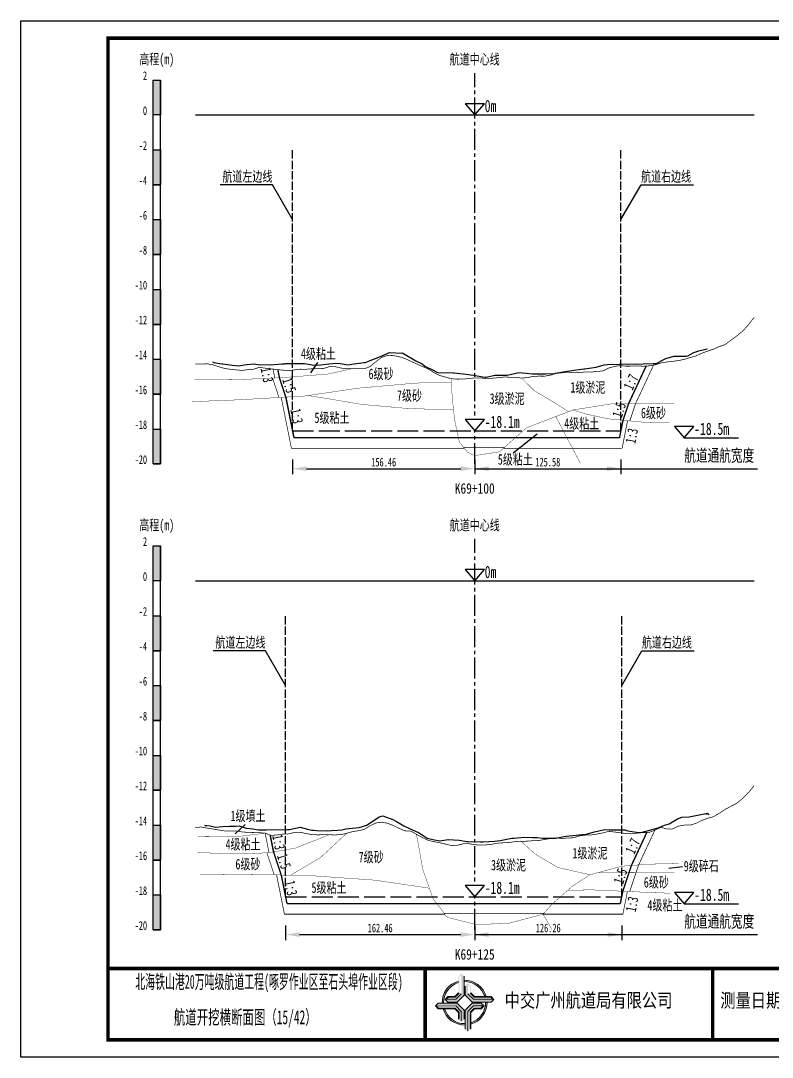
# Model space of a CAD drawing. Header units: millimetres. Extents: x 0 to 1680, y -8762 to 0.
# Drawn here: x 0 to 215.2, y -7870.5 to -7573.5 of the extents above; entities that cross this region are included whole.
import ezdxf
from ezdxf.enums import TextEntityAlignment as Align

# ---------------------------------------------------------------- set-up
doc = ezdxf.new("R2010")
doc.units = ezdxf.units.MM
for name, pattern in [('ACAD_ISO02W100', [15, 12, -3]), ('ACAD_ISO05W100', [33, 24, -3, 0, -3, 0, -3]), ('CENTER2', [1.125, 0.75, -0.125, 0.125, -0.125])]:
    doc.linetypes.add(name, pattern=pattern)
for name, color, linetype in [('0-桩号', 1, 'Continuous'), ('0-航道左右边线标注', 8, 'Continuous'), ('1-疏浚底高', 7, 'Continuous'), ('1-通航宽度', 7, 'Continuous'), ('1-通航底高', 7, 'Continuous'), ('202601', 5, 'Continuous'), ('DMX', 20, 'Continuous'), ('L1', 7, 'Continuous'), ('图幅外框线', 145, 'Continuous'), ('地质分层', 6, 'Continuous'), ('坡比', 1, 'Continuous'), ('尺寸标注', 1, 'Continuous'), ('开挖线', 4, 'Continuous'), ('标尺', 7, 'Continuous'), ('超挖线', 3, 'Continuous'), ('辅助框', 7, 'Continuous'), ('通航底面线', 7, 'ACAD_ISO02W100')]:
    doc.layers.add(name, color=color, linetype=linetype)
doc.styles.get("Standard").update_dxf_attribs({"font": 'arial.ttf'})
doc.styles.add('仿宋', font='仿宋_GB2312.ttf', dxfattribs={"width": 0.8})
doc.styles.add('仿宋GB2312', font='仿宋_GB2312.ttf', dxfattribs={"width": 0.7, "height": 2.5})
doc.styles.add('仿宋体', font='仿宋_GB2312.ttf', dxfattribs={"width": 0.8})
doc.dimstyles.new('2000', dxfattribs={"dimtxt": 3, "dimasz": 2.5, "dimexe": 1.25, "dimexo": 0.625, "dimtad": 1, "dimlfac": 2, "dimdsep": 46, "dimtxsty": 'Standard', "dimcen": 2.5, "dimadec": 0, "dimazin": 0, "dimtfac": 1, "dimtmove": 0, "dimatfit": 3, "dimfxl": 0, "dimarcsym": 0})

# ---------------------------------------------------------------- blocks, each defined once
blk = doc.blocks.new('标尺')
at = {"layer": '标尺', "linetype": 'Continuous'}
for points in [[(-2.116669999959413, 100), (0, 100), (0, 90), (-2.116669999959413, 90)], [(-2.116669999959413, 80), (0, 80), (0, 70), (-2.116669999959413, 70)], [(-2.116669999959413, 60), (0, 60), (0, 50), (-2.116669999959413, 50)], [(-2.116669999959413, 40), (0, 40), (0, 30), (-2.116669999959413, 30)], [(-2.116669999959413, 20), (0, 20), (0, 10), (-2.116669999959413, 10)], [(-2.116669999959413, 0), (0, 0), (0, -10), (-2.116669999959413, -10)]]:
    blk.add_hatch(color=256, dxfattribs=at).paths.add_polyline_path(points)
for p, q in [((-2.116669999959413, -10), (-2.116669999959413, 100)), ((0, -10), (0, 100)), ((-2.116669999959413, 80), (0, 80)), ((-2.116669999959413, 70), (0, 70)), ((-2.116669999959413, 60), (0, 60)), ((-2.116669999959413, 50), (0, 50)), ((-2.116669999959413, 40), (0, 40)), ((-2.116669999959413, 30), (0, 30)), ((-2.116669999959413, 20), (0, 20)), ((-2.116669999959413, 10), (0, 10)), ((-2.116669999959413, 0), (0, 0)), ((-2.116669999959413, -10), (0, -10))]:
    blk.add_line(p, q, dxfattribs=at)
at = {"layer": '标尺'}
for points in [[(-2.116669999959413, 100), (0, 100), (0, 90), (-2.116669999959413, 90)], [(-2.116669999959413, 100), (0, 100), (0, 90), (-2.116669999959413, 90)], [(-2.116669999959413, 80), (0, 80), (0, 70), (-2.116669999959413, 70)], [(-2.116669999959413, 80), (0, 80), (0, 70), (-2.116669999959413, 70)], [(-2.116669999959413, 60), (0, 60), (0, 50), (-2.116669999959413, 50)], [(-2.116669999959413, 60), (0, 60), (0, 50), (-2.116669999959413, 50)], [(-2.116669999959413, 40), (0, 40), (0, 30), (-2.116669999959413, 30)], [(-2.116669999959413, 40), (0, 40), (0, 30), (-2.116669999959413, 30)], [(-2.116669999959413, 20), (0, 20), (0, 10), (-2.116669999959413, 10)], [(-2.116669999959413, 20), (0, 20), (0, 10), (-2.116669999959413, 10)], [(-2.116669999959413, 0), (0, 0), (0, -10), (-2.116669999959413, -10)], [(-2.116669999959413, 0), (0, 0), (0, -10), (-2.116669999959413, -10)]]:
    blk.add_lwpolyline(points, close=True, dxfattribs=at)
at = {"layer": '标尺', "style": '仿宋GB2312', "width": 0.7}
blk.add_text('高程(m)', height=3, dxfattribs=at).set_placement((-1.058334999950603, 106.0000000009313), align=Align.MIDDLE_CENTER)
for s, p in [('2', (-3.816669999971054, 100)), ('0', (-3.816669999971054, 90)), ('-2', (-3.816669999971054, 80)), ('-4', (-3.816669999971054, 70)), ('-6', (-3.816669999971054, 60)), ('-8', (-3.816669999971054, 50)), ('-10', (-3.816669999971054, 40)), ('-12', (-3.816669999971054, 30)), ('-14', (-3.816669999971054, 20)), ('-16', (-3.816669999971054, 10)), ('-18', (-3.816669999971054, 0)), ('-20', (-3.816669999971054, -10))]:
    blk.add_text(s, height=2.5, dxfattribs=at).set_placement(p, align=Align.RIGHT)
blk = doc.blocks.new('*D229')
at = {"layer": 'Defpoints', "color": 0, "ltscale": 0.5}
for p in [(77.8469672641357, -7691), (130, -7691), (130, -7701.853100862785)]:
    blk.add_point(p, dxfattribs=at)
at = {"layer": '尺寸标注', "color": 0, "lineweight": -2, "ltscale": 0.5}
for p, q in [((77.8469672641357, -7699.25), (77.8469672641357, -7703.453100862786)), ((130, -7699.25), (130, -7703.453100862786)), ((81.8469672641357, -7701.853100862785), (126, -7701.853100862785))]:
    blk.add_line(p, q, dxfattribs=at)
at = {"layer": '尺寸标注', "color": 0, "ltscale": 0.5}
for points in [[(81.8469672641357, -7701.186434196118), (81.8469672641357, -7702.519767529452), (77.8469672641357, -7701.853100862785)], [(126, -7701.186434196118), (126, -7702.519767529452), (130, -7701.853100862785)]]:
    blk.add_solid(points, dxfattribs=at)
at = {"layer": '尺寸标注', "color": 0, "ltscale": 0.5, "insert": (103.9234836320678, -7699.978100862785), "char_height": 2.5, "attachment_point": 5, "style": '仿宋GB2312'}
blk.add_mtext('156.46', dxfattribs=at)
blk = doc.blocks.new('*D230')
at = {"layer": 'Defpoints', "color": 0, "ltscale": 0.5}
for p in [(75.8451745203759, -7824.5), (130, -7824.5), (130, -7835.353070509169)]:
    blk.add_point(p, dxfattribs=at)
at = {"layer": '尺寸标注', "color": 0, "lineweight": -2, "ltscale": 0.5}
for p, q in [((75.8451745203759, -7832.75), (75.8451745203759, -7836.953070509169)), ((130, -7832.75), (130, -7836.953070509169)), ((79.8451745203759, -7835.353070509169), (126, -7835.353070509169))]:
    blk.add_line(p, q, dxfattribs=at)
at = {"layer": '尺寸标注', "color": 0, "ltscale": 0.5}
for points in [[(79.8451745203759, -7834.686403842502), (79.8451745203759, -7836.019737175836), (75.8451745203759, -7835.353070509169)], [(126, -7834.686403842502), (126, -7836.019737175836), (130, -7835.353070509169)]]:
    blk.add_solid(points, dxfattribs=at)
at = {"layer": '尺寸标注', "color": 0, "ltscale": 0.5, "insert": (102.922587260188, -7833.478070509169), "char_height": 2.5, "attachment_point": 5, "style": '仿宋GB2312'}
blk.add_mtext('162.46', dxfattribs=at)
blk = doc.blocks.new('*D170')
at = {"layer": 'Defpoints', "color": 0, "ltscale": 0.5}
for p in [(130, -7691), (171.858968408074, -7691), (171.858968408074, -7701.853043215543)]:
    blk.add_point(p, dxfattribs=at)
at = {"layer": '尺寸标注', "color": 0, "lineweight": -2, "ltscale": 0.5}
for p, q in [((130, -7699.25), (130, -7703.453043215543)), ((171.858968408074, -7699.25), (171.858968408074, -7703.453043215543)), ((134, -7701.853043215543), (167.858968408074, -7701.853043215543))]:
    blk.add_line(p, q, dxfattribs=at)
at = {"layer": '尺寸标注', "color": 0, "ltscale": 0.5}
for points in [[(134, -7701.186376548876), (134, -7702.51970988221), (130, -7701.853043215543)], [(167.858968408074, -7701.186376548876), (167.858968408074, -7702.51970988221), (171.858968408074, -7701.853043215543)]]:
    blk.add_solid(points, dxfattribs=at)
at = {"layer": '尺寸标注', "color": 0, "ltscale": 0.5, "insert": (150.929484204037, -7699.978043215543), "char_height": 2.5, "attachment_point": 5, "style": '仿宋GB2312'}
blk.add_mtext('125.58', dxfattribs=at)
blk = doc.blocks.new('*D171')
at = {"layer": 'Defpoints', "color": 0, "ltscale": 0.5}
for p in [(130, -7824.5), (172.085372823324, -7824.5), (172.085372823324, -7835.353012538367)]:
    blk.add_point(p, dxfattribs=at)
at = {"layer": '尺寸标注', "color": 0, "lineweight": -2, "ltscale": 0.5}
for p, q in [((130, -7832.75), (130, -7836.953012538367)), ((172.085372823324, -7832.75), (172.085372823324, -7836.953012538367)), ((134, -7835.353012538367), (168.085372823324, -7835.353012538367))]:
    blk.add_line(p, q, dxfattribs=at)
at = {"layer": '尺寸标注', "color": 0, "ltscale": 0.5}
for points in [[(134, -7834.6863458717), (134, -7836.019679205034), (130, -7835.353012538367)], [(168.085372823324, -7834.6863458717), (168.085372823324, -7836.019679205034), (172.085372823324, -7835.353012538367)]]:
    blk.add_solid(points, dxfattribs=at)
at = {"layer": '尺寸标注', "color": 0, "ltscale": 0.5, "insert": (151.042686411662, -7833.478012538367), "char_height": 2.5, "attachment_point": 5, "style": '仿宋GB2312'}
blk.add_mtext('126.26', dxfattribs=at)
blk = doc.blocks.new('通航底高')
at = {"layer": '1-通航底高'}
for p, q in [((-2.762494692986365, 3.232132659759372), (5.923793651163578e-06, 6.932765245437622e-06)), ((2.762506540631875, 3.232132659759372), (-2.762494692986365, 3.232132659759372)), ((5.923793651163578e-06, 6.932765245437622e-06), (2.762506540631875, 3.232132659759372))]:
    blk.add_line(p, q, dxfattribs=at)
at = {"layer": '1-通航底高', "style": '仿宋', "width": 0.7}
blk.add_attdef('通航底高', (2.856129719933961, 0.8203305718488991), '', height=3.5, dxfattribs=at)
blk = doc.blocks.new('疏浚底高')
at = {"layer": '1-疏浚底高'}
for p, q in [((-2.762500616780017, 3.232125726994127), (0, 0)), ((2.762500616838224, 3.232125726994127), (-2.762500616780017, 3.232125726994127)), ((0, 0), (2.762500616838224, 3.232125726994127)), ((-5.923793651163578e-06, -6.932765245437622e-06), (15.51466270413067, -6.932765245437622e-06))]:
    blk.add_line(p, q, dxfattribs=at)
at = {"layer": '1-疏浚底高', "style": '仿宋', "width": 0.7}
blk.add_attdef('疏浚底高', (2.856123796140309, 0.8203236390836537), '', height=3.5, dxfattribs=at)

msp = doc.modelspace()

# ---------------------------------------------------------------- hatches: boundary and pattern name
at = {"layer": '辅助框'}
h = msp.add_hatch(color=5, dxfattribs=at)
h.paths.add_polyline_path([(126.9546421006707, -7847.245531914723), (126.1757059281853, -7846.467633330833), (125.366951268175, -7847.276153838646), (125.366951268175, -7852.036597661984), (124.2904413530019, -7853.112023077023), (122.34380024887, -7853.112023077023), (121.5476570176867, -7853.907358599197), (122.3430715379504, -7854.699178399098), (124.9786409013358, -7854.699178399098), (126.9546421006707, -7852.723855132592)])
h.paths.add_polyline_path([(126.1454878373829, -7852.335033672583), (124.5901777513114, -7853.890380010616), (121.8645652055529, -7853.890380010616), (122.4652603746144, -7853.292388775122), (124.4098916063098, -7853.292388775122), (125.5465556779591, -7852.124466802608), (125.5465556779591, -7847.365021880639), (126.1454878373829, -7846.767331255448)], flags=16)
h = msp.add_hatch(color=5, dxfattribs=at)
edge = h.paths.add_edge_path()
edge.add_ellipse((127.1048981645194, -7854.849361724388), major_axis=(-6.017077195920141, 1.733884546287947e-06), ratio=0.9999999825377229, start_angle=-73.21171767175571, end_angle=1.446762146054482, ccw=False)
edge.add_line((125.366951268175, -7849.088740435135), (125.366951268175, -7848.667564622652))
edge.add_ellipse((127.1048981645194, -7854.849361724388), major_axis=(-6.421454345493813, 3.783831980513644e-06), ratio=0.9999999825377264, start_angle=-74.29719975771904, end_angle=1.35689506309039)
edge.add_line((120.6852443925527, -7855.001418438208), (121.0897390788881, -7855.001279625189))
edge = h.paths.add_edge_path()
edge.add_ellipse((127.1048981645194, -7854.849361724388), major_axis=(-6.017077195920906, 2.624791690933952e-07), ratio=0.9999999825377339, start_angle=196.7802887631043, end_angle=271.43091869106274, ccw=False)
edge.add_line((132.8657615312127, -7853.112217217457), (133.2869208646503, -7853.112217217457))
edge.add_ellipse((127.1048981645194, -7854.849361724388), major_axis=(-6.42145434549481, 2.055023733972632e-07), ratio=0.9999999825377471, start_angle=195.6953323995753, end_angle=271.3407921785149)
edge.add_line((126.9546421006707, -7848.429665483964), (126.9546421006707, -7848.834160818589))
edge = h.paths.add_edge_path()
edge.add_ellipse((127.1048981645194, -7854.849361724388), major_axis=(-6.421454345494847, 2.398647111377442e-07), ratio=0.9999999825377328, start_angle=105.7065267224622, end_angle=181.3336320078198)
edge.add_line((133.5246130754141, -7854.699907793533), (133.1201189922182, -7854.699907793533))
edge.add_ellipse((127.1048981645194, -7854.849361724388), major_axis=(-6.017077195920033, 3.038804149501319e-06), ratio=0.9999999825377467, start_angle=106.79232762585761, end_angle=181.4233031416354, ccw=False)
edge.add_line((128.8432505388049, -7860.609860479367), (128.8432505388049, -7861.031044626963))
edge = h.paths.add_edge_path()
edge.add_ellipse((127.1048981645194, -7854.849361724388), major_axis=(6.017077195919978, 2.129043967020969e-06), ratio=0.9999999825377341, start_angle=196.8039056354283, end_angle=271.4347580706571, ccw=False)
edge.add_line((121.344752037206, -7856.588882915747), (120.9235845126298, -7856.589027449381))
edge.add_ellipse((127.1048981645194, -7854.849361724388), major_axis=(6.421454345494965, 1.010893226884053e-06), ratio=0.9999999825377122, start_angle=195.7186902341801, end_angle=271.3444001294426)
edge.add_line((127.2555596849111, -7861.269048223508), (127.2555596849111, -7860.864552247775))
h = msp.add_hatch(color=5, dxfattribs=at)
h.paths.add_polyline_path([(129.230393092492, -7854.699907793533), (134.7087164384511, -7854.699907793533), (135.4866149797228, -7853.920971685421), (134.6780945359853, -7853.112217217457), (129.9176505204824, -7853.112217217457), (128.8422251481799, -7852.03570710994), (128.8422251481799, -7850.089066240799), (128.0468895402638, -7849.292922881616), (127.2550698900012, -7850.088337358963), (127.2550698900012, -7852.723906744015)])
h.paths.add_polyline_path([(128.0638683000294, -7852.335443487179), (128.0638683000294, -7849.609831133377), (128.6618594285635, -7850.2105261531), (128.6618594285635, -7852.155157427323), (129.8297815507439, -7853.291821563255), (134.5892263871816, -7853.291821563255), (135.1869169908253, -7853.890753594411), (129.6192146592823, -7853.890753594411)], flags=16)
h = msp.add_hatch(color=5, dxfattribs=at)
h.paths.add_polyline_path([(124.9782503556994, -7854.99994512273), (119.4999273301748, -7855.00182517649), (118.7222961381463, -7855.781028228294), (119.5310940782217, -7856.589505327714), (124.291537837365, -7856.587871709836), (125.3673325639454, -7857.664012334835), (125.3680006059197, -7859.610653374684), (126.163609395006, -7860.40652363826), (126.9551560136465, -7859.610837432396), (126.9542515550343, -7856.975268389237)])
h.paths.add_polyline_path([(126.145586488494, -7857.36400901438), (126.146521858373, -7860.089621367943), (125.5483246263055, -7859.489131426346), (125.5476572892753, -7857.544500322831), (124.379345134118, -7856.408237114918), (119.6199005754081, -7856.409870391381), (119.0220044663933, -7855.811143438351), (124.58970649887, -7855.809232793819)], flags=16)
h = msp.add_hatch(color=5, dxfattribs=at)
h.paths.add_polyline_path([(129.2315609056143, -7854.999116607201), (127.2555596849111, -7856.974439873708), (127.2555596849111, -7862.452763262284), (128.0344958787647, -7863.230661675465), (128.8432505388049, -7862.422141167653), (128.8432505388049, -7857.661697344315), (129.9197604539481, -7856.586271929276), (131.8664015580801, -7856.586271929276), (132.6625447679249, -7855.790936407101), (131.8671302476612, -7854.999116607201)])
h.paths.add_polyline_path([(129.6200240770069, -7855.807915166866), (132.3456365800587, -7855.807915166866), (131.7449414323357, -7856.405906231177), (129.8003101793018, -7856.405906231177), (128.6636461076525, -7857.57382820369), (128.6636461076525, -7862.333273125661), (128.0647139695672, -7862.930963750851), (128.0647139695672, -7857.363261333716)], flags=16)

# ---------------------------------------------------------------- linework, layer by layer
at = {"layer": '0-航道左右边线标注', "linetype": 'ACAD_ISO02W100', "ltscale": 0.2}
for points in [[(77.84696726413586, -7691), (77.84696726413586, -7610.5)], [(171.8589684080744, -7691), (171.8589684080744, -7610.5)], [(75.84517452037562, -7824.5), (75.84517452037562, -7744)], [(172.0853728233242, -7824.5), (172.0853728233242, -7744)]]:
    msp.add_lwpolyline(points, dxfattribs=at)
at = {"layer": '0-航道左右边线标注'}
for points in [[(77.8469672641357, -7630.5), (72.07346457226852, -7620.499999999984), (57.07346457226852, -7620.49999999994)], [(171.858968408074, -7630.5), (177.6324710999994, -7620.500000000016), (192.6324710999994, -7620.50000000006)], [(75.8451745203759, -7764), (70.07167182850873, -7753.999999999984), (55.07167182850873, -7753.99999999994)], [(172.085372823324, -7764), (177.8588755152494, -7754.000000000016), (192.8588755152494, -7754.00000000006)]]:
    msp.add_lwpolyline(points, dxfattribs=at)
at = {"layer": '1-通航宽度'}
for points in [[(130, -7701.85), (211, -7701.85)], [(130, -7835.35), (211, -7835.35)]]:
    msp.add_lwpolyline(points, dxfattribs=at)
at = {"layer": '202601', "color": 1, "linetype": 'Continuous'}
for points in [[(54.90699999980025, -7671.200000000001), (55.25692592572625, -7671.449997901917), (56.98692592572624, -7671.699998855591), (57.67359259239325, -7671.80000114441), (57.90025925905925, -7671.850002288819), (60.57359259239325, -7672.20000076294), (62.48025925905924, -7672.400000572205), (63.97025925905925, -7672.099998474122), (66.60692592572624, -7671.850002288819), (67.97359259239325, -7672.000000953675), (71.54025925905924, -7672.099998474122), (74.79692592572624, -7671.850002288819), (75.58025925905926, -7671.80000114441), (75.93359259239324, -7671.75), (77.45359259239325, -7671.75), (81.21359259239324, -7671.699998855591), (82.89359259239325, -7672.000000953675), (83.89359259239325, -7672.149999618531), (85.92692592572625, -7672.050002098084), (88.18025925905926, -7671.80000114441), (90.64359259239325, -7671.649997711183), (91.43025925905926, -7671.75), (93.75359259239325, -7672.099998474122), (94.77692592572625, -7671.949999809266), (98.21025925905926, -7671.400001525879), (98.71025925905926, -7671.449997901917), (99.55025925905925, -7671.049998283387), (102.9769259257262, -7669.70000076294), (104.0469259257262, -7669.25), (105.6102592590592, -7668.549998283387), (109.0969259257262, -7668.749998092652), (109.3235925923933, -7668.700001716614), (109.4435925923932, -7668.799999237061), (109.6135925923932, -7668.85000038147), (113.1069259257262, -7670.95000076294), (114.9902592590592, -7671.850002288819), (115.7469259257262, -7672.450001716614), (118.0635925923932, -7673.599999427796), (118.9735925923932, -7674.100001335146), (119.1835925923933, -7674.199998855591), (119.5035925923932, -7674.25), (123.8435925923933, -7674.399998664856), (123.9235925923932, -7674.399998664856), (124.0735925923933, -7674.399998664856), (126.6835925923933, -7674.70000076294), (127.4469259257262, -7674.799998283387), (129.6502592590592, -7675.10000038147), (132.3202592590592, -7675.55000114441), (132.9269259257263, -7675.649998664856), (133.2735925923932, -7675.649998664856), (134.5302592590592, -7675.350001335146), (135.8402592590592, -7675.049999237061), (136.0969259257262, -7675.049999237061), (139.2402592590593, -7675.049999237061), (139.2402592590593, -7675.049999237061), (139.2469259257263, -7675.049999237061), (142.6135925923932, -7674.30000114441), (144.7002592590592, -7674.500000953675), (146.5735925923933, -7674.70000076294), (148.6902592590592, -7674.649999618531), (150.2202592590592, -7674.649999618531), (152.9635925923932, -7674.550002098084), (153.1635925923933, -7674.500000953675), (156.5402592590592, -7673.900001525879), (157.1035925923933, -7673.85000038147), (161.2835925923933, -7673.199999809266), (161.4969259257262, -7673.199999809266), (162.0869259257262, -7673.149998664856), (164.7802592590592, -7672.749999046327), (167.0602592590593, -7672.099998474122), (167.9269259257262, -7672.000000953675), (171.4702592590592, -7671.949999809266), (171.9869259257262, -7671.850002288819), (173.8169259257263, -7671.899998664856), (176.0702592590592, -7671.850002288819), (176.6235925923932, -7671.949999809266), (178.2802592590592, -7671.80000114441), (181.1102592590592, -7671.699998855591), (182.0735925923933, -7671.699998855591), (183.5802592590592, -7670.849998474122), (184.7135925923932, -7670.300000190735), (187.0135925923933, -7669.599998474122), (190.5635925923932, -7669.649999618531), (191.0269259257262, -7669.550002098084), (192.7335925923933, -7668.549998283387), (194.1535925923932, -7668.100002288819), (196.1869259257263, -7667.60000038147), (196.4435925923933, -7667.549999237061), (196.5969259257263, -7667.650001525879)], [(52.63700000019827, -7803.949999999068), (52.79711111130928, -7804.050001143478), (53.29711111130928, -7804.100002287887), (54.28711111130927, -7804.199999808334), (55.77044444464227, -7804.599999426864), (57.90711111130926, -7804.34999847319), (59.81377777797627, -7804.300002097152), (61.46711111130926, -7804.300002097152), (62.57711111130928, -7804.199999808334), (64.59044444464226, -7804.900001524948), (66.43044444464226, -7805.050000189804), (68.11711111130927, -7805.350002287887), (70.39377777797625, -7805.300001143478), (71.81711111130926, -7805.249999999069), (75.99377777797626, -7805.350002287887), (76.40044444464226, -7805.249999999069), (76.95711111130927, -7805.249999999069), (79.99711111130927, -7804.549998282455), (82.09711111130926, -7805.100001334214), (83.34711111130927, -7805.399998663925), (83.86044444464227, -7805.399998663925), (84.80711111130927, -7805.500000952743), (87.81377777797627, -7805.59999847319), (88.99711111130927, -7805.550002097152), (90.66711111130927, -7805.449999808334), (91.97377777797627, -7805.350002287887), (93.12044444464226, -7805.050000189804), (96.94377777797627, -7804.700001715682), (99.10377777797626, -7803.949998854659), (99.12711111130928, -7803.949998854659), (102.6004444446423, -7801.649998663925), (103.6871111113093, -7801.350001334214), (106.5771111113093, -7802.350000380538), (107.5937777779763, -7802.899998663925), (109.7371111113093, -7804.199999808334), (111.2871111113093, -7804.949997900985), (113.2771111113093, -7805.799998282455), (113.9004444446423, -7806.049999236129), (115.2337777779763, -7806.950000762008), (116.3504444446423, -7807.699998854659), (117.9971111113093, -7808.149999617599), (119.9637777779763, -7808.450001715682), (122.4404444446423, -7808.09999847319), (125.5537777779763, -7808.250001906417), (127.7771111113093, -7808.650001524948), (128.0271111113093, -7808.650001524948), (131.6071111113093, -7808.749999045394), (132.2837777779763, -7808.749999045394), (135.7404444446423, -7808.549999236129), (137.3104444446423, -7808.349999426864), (140.6337777779763, -7807.749999999069), (141.2737777779762, -7807.699998854659), (144.2204444446423, -7807.449997900985), (146.5871111113092, -7807.499999045394), (147.8704444446423, -7807.550000189804), (149.5304444446423, -7807.699998854659), (150.9804444446423, -7807.749999999069), (153.2104444446423, -7807.749999999069), (155.6071111113093, -7807.24999809172), (156.1771111113093, -7807.150000571273), (159.0137777779763, -7806.84999847319), (160.7504444446423, -7806.699999808334), (161.9471111113093, -7806.550001143478), (164.2737777779762, -7805.950001715682), (167.1437777779763, -7805.199998854659), (168.4637777779762, -7805.300001143478), (171.1371111113093, -7805.300001143478), (173.0071111113093, -7805.300001143478), (173.8837777779763, -7805.59999847319), (176.3437777779762, -7805.99999809172), (177.4004444446423, -7806.049999236129), (178.7271111113093, -7805.799998282455), (182.5437777779763, -7804.74999809172), (184.3871111113093, -7803.949998854659), (185.6371111113093, -7803.600000380538), (188.0937777779762, -7802.200001715682), (189.3437777779762, -7801.750000952743), (191.3604444446423, -7801.600002287887), (196.1904444446423, -7800.649999617599), (196.4871111113093, -7800.799998282455), (196.6237777779763, -7800.59999847319), (197.1604444446423, -7800.99999809172)]]:
    msp.add_lwpolyline(points, dxfattribs=at)
at = {"layer": 'DMX', "color": 7, "linetype": 'Continuous', "const_width": 0.2}
for points in [[(49.99999999999973, -7671.845000000205), (50, -7671.845000000205), (51.66666666668607, -7671.845000000205), (53.33333333331393, -7671.799999999814), (55, -7672.069999999832), (56.66666666668607, -7672.64000000013), (58.33333333331393, -7673.115000000224), (60, -7673.370000000112), (61.66666666668607, -7673.544999999925), (63.33333333331393, -7673.685000000056), (65, -7673.48499999987), (66.66666666668607, -7673.375), (68.33333333331393, -7672.814999999944), (70, -7673.055000000168), (71.66666666668607, -7673.254999999888), (73.33333333331393, -7673.435000000056), (75, -7673.615000000224), (76.66666666668607, -7673.759999999776), (78.33333333331393, -7673.549999999814), (80, -7673.339999999851), (81.66666666668607, -7673.354999999981), (83.33333333331393, -7673.229999999981), (85, -7673.180000000168), (86.66666666668607, -7673.14000000013), (88.33333333331393, -7672.64000000013), (90, -7672.604999999981), (91.66666666668607, -7673.020000000019), (93.33333333331393, -7673.23499999987), (95, -7673.174999999814), (96.66666666668607, -7673.154999999795), (98.33333333331393, -7673.23499999987), (100, -7672.60999999987), (101.6666666666861, -7671.225000000093), (103.3333333333139, -7669.955000000075), (105, -7669.395000000019), (106.6666666666861, -7669.430000000168), (108.3333333333139, -7669.754999999888), (110, -7670.285000000149), (111.6666666666861, -7671.055000000168), (113.3333333333139, -7671.814999999944), (115, -7672.569999999832), (116.6666666666861, -7673.270000000019), (118.3333333333139, -7674.310000000056), (120, -7675.160000000149), (121.6666666666861, -7675.615000000224), (123.3333333333139, -7676.069999999832), (125, -7676.205000000075), (126.6666666666861, -7676.180000000168), (128.3333333333139, -7676.020000000019), (130, -7675.845000000205), (131.6666666666861, -7675.879999999888), (133.3333333333139, -7675.98499999987), (135, -7675.930000000168), (136.6666666666861, -7675.779999999795), (138.3333333333139, -7675.595000000205), (140, -7675.645000000019), (141.6666666666861, -7675.680000000168), (143.3333333333139, -7675.865000000224), (145, -7675.790000000037), (146.6666666666861, -7675.410000000149), (148.3333333333139, -7675.334999999963), (150, -7675.350000000093), (151.6666666666861, -7675.060000000056), (153.3333333333139, -7674.564999999944), (155, -7674.370000000112), (156.6666666666861, -7674.180000000168), (158.3333333333139, -7674.350000000093), (160, -7674.274999999907), (161.6666666666861, -7674.149999999907), (163.3333333333139, -7674.165000000037), (165, -7673.970000000205), (166.6666666666861, -7673.85999999987), (168.3333333333139, -7673.029999999795), (170, -7672.580000000075), (171.6666666666861, -7672.310000000056), (173.3333333333139, -7672.479999999981), (175, -7672.470000000205), (176.6666666666861, -7672.444999999832), (178.3333333333139, -7672.495000000112), (180, -7672.375), (181.6666666666861, -7672.100000000093), (183.3333333333139, -7671.544999999925), (185, -7671.26500000013), (186.6666666666861, -7671.100000000093), (188.3333333333139, -7670.879999999888), (190, -7670.520000000019), (191.6666666666861, -7670.024999999907), (193.3333333333139, -7669.549999999814), (195, -7668.799999999814), (196.6666666666861, -7668.165000000037), (198.3333333333139, -7667.625), (200, -7666.870000000112), (201.6666666666861, -7666.319999999832), (203.3333333333139, -7665.060000000056), (205, -7663.845000000205), (206.6666666666861, -7662.470000000205), (208.3333333333139, -7660.674999999814), (210, -7658.5)], [(49.99999999999972, -7804.680000000168), (50, -7804.680000000168), (51.66666666668607, -7804.524999999907), (53.33333333331393, -7804.839999999851), (55, -7805.095000000205), (56.66666666668607, -7805.375), (58.33333333331393, -7805.654999999795), (60, -7805.674999999814), (61.66666666668607, -7805.669999999925), (63.33333333331393, -7805.924999999814), (65, -7806.069999999832), (66.66666666668607, -7806.100000000093), (68.33333333331393, -7806.14000000013), (70, -7806.285000000149), (71.66666666668607, -7806.924999999814), (73.33333333331393, -7806.825000000186), (75, -7806.569999999832), (76.66666666668607, -7806.490000000224), (78.33333333331393, -7806.095000000205), (80, -7806.009999999776), (81.66666666668607, -7806.399999999907), (83.33333333331393, -7806.680000000168), (85, -7806.774999999907), (86.66666666668607, -7806.73499999987), (88.33333333331393, -7806.745000000112), (90, -7806.785000000149), (91.66666666668607, -7806.705000000075), (93.33333333331393, -7806.330000000075), (95, -7805.845000000205), (96.66666666668607, -7805.584999999963), (98.33333333331393, -7805.225000000093), (100, -7804.194999999832), (101.6666666666861, -7803.370000000112), (103.3333333333139, -7803.160000000149), (105, -7803.435000000056), (106.6666666666861, -7804.084999999963), (108.3333333333139, -7804.899999999907), (110, -7805.615000000224), (111.6666666666861, -7805.674999999814), (113.3333333333139, -7806.625), (115, -7807.549999999814), (116.6666666666861, -7808.330000000075), (118.3333333333139, -7808.740000000224), (120, -7809.035000000149), (121.6666666666861, -7809.419999999925), (123.3333333333139, -7809.830000000075), (125, -7809.774999999907), (126.6666666666861, -7809.339999999851), (128.3333333333139, -7809.314999999944), (130, -7809.604999999981), (131.6666666666861, -7809.700000000186), (133.3333333333139, -7809.629999999888), (135, -7809.455000000075), (136.6666666666861, -7809.14000000013), (138.3333333333139, -7809.035000000149), (140, -7808.944999999832), (141.6666666666861, -7808.689999999944), (143.3333333333139, -7808.60999999987), (145, -7808.580000000075), (146.6666666666861, -7808.444999999832), (148.3333333333139, -7808.39000000013), (150, -7808.095000000205), (151.6666666666861, -7807.814999999944), (153.3333333333139, -7807.620000000112), (155, -7807.819999999832), (156.6666666666861, -7807.669999999925), (158.3333333333139, -7807.604999999981), (160, -7807.060000000056), (161.6666666666861, -7806.854999999981), (163.3333333333139, -7806.805000000168), (165, -7806.540000000037), (166.6666666666861, -7806.214999999851), (168.3333333333139, -7805.790000000037), (170, -7805.950000000186), (171.6666666666861, -7806.174999999814), (173.3333333333139, -7806.399999999907), (175, -7806.475000000093), (176.6666666666861, -7806.274999999907), (178.3333333333139, -7806.120000000112), (180, -7806.064999999944), (181.6666666666861, -7805.379999999888), (183.3333333333139, -7804.615000000224), (185, -7805.080000000075), (186.6666666666861, -7805.080000000075), (188.3333333333139, -7804.279999999795), (190, -7803.98499999987), (191.6666666666861, -7803.990000000224), (193.3333333333139, -7803.479999999981), (195, -7802.660000000149), (196.6666666666861, -7802.020000000019), (198.3333333333139, -7801.569999999832), (200, -7800.615000000224), (201.6666666666861, -7799.504999999888), (203.3333333333139, -7798.620000000112), (205, -7797.75), (206.6666666666861, -7796.404999999795), (208.3333333333139, -7794.709999999963), (209.9999999999993, -7792.680000000169)]]:
    msp.add_lwpolyline(points, dxfattribs=at)
at = {"layer": 'L1', "linetype": 'CENTER2', "ltscale": 8}
for p, q in [((129.9999999999993, -7700.5), (129.9999999999993, -7588.5)), ((129.9999999999993, -7833.999999999069), (129.9999999999993, -7721.999999999069))]:
    msp.add_line(p, q, dxfattribs=at)
at = {"layer": 'L1'}
for p, q in [((127.2374993832192, -7597.267874272773), (129.9999999999993, -7600.499999999767)), ((132.7625006168375, -7597.267874272773), (127.2374993832192, -7597.267874272773)), ((129.9999999999993, -7600.499999999767), (132.7625006168375, -7597.267874272773)), ((49.99999999999926, -7600.499999999767), (209.9999999999993, -7600.500000000233)), ((127.2374993832192, -7730.767874271842), (129.9999999999993, -7733.999999998836)), ((132.7625006168375, -7730.767874271842), (127.2374993832192, -7730.767874271842)), ((129.9999999999993, -7733.999999998836), (132.7625006168375, -7730.767874271842)), ((49.99999999999926, -7733.999999998836), (209.9999999999993, -7733.999999999302))]:
    msp.add_line(p, q, dxfattribs=at)
at = {"layer": '地质分层'}
for points in [[(84.96600533281162, -7671.404026447963), (82.97212275918719, -7674.393111365582)], [(141.0063969824987, -7697.355789548674), (147.8631122869774, -7691.820913073694)], [(64.24895522464794, -7803.819448636768), (61.41567151862546, -7806.51054646898)], [(185.5681090969156, -7816.324263241382), (189.541359757859, -7815.873956681242)]]:
    msp.add_lwpolyline(points, dxfattribs=at)
at = {"layer": '地质分层', "linetype": 'ACAD_ISO05W100', "ltscale": 0.2, "const_width": 0.1, "flags": 128}
for points in [[(49.69867273699492, -7676.414523631334), (62.38371393398847, -7676.330751405098), (74.87389898486435, -7675.767949462868), (87.88473988231272, -7674.750777906738), (95, -7673.174999999814)], [(49.06383107788861, -7682.648970486596), (62.38371393398847, -7682.119845266454), (81.37931943312287, -7681.022021665238), (96.55408297665417, -7678.795808982104), (110.9506535185501, -7677.510545696132), (116.2230182979838, -7677.139181926847), (123.3742962726392, -7677.18198304018)], [(123.3333333333139, -7676.069999999832), (123.5177878793329, -7681.077217021026), (124.2618496092036, -7688.018690100871), (125.5997954728082, -7694.211083352566), (127.9548532422632, -7697.189004215412), (130, -7698.099165951367), (137.0542503651232, -7697.031303199008), (144.8634854052216, -7690.129255373031), (158.0995926978067, -7685.030255837366), (169.1512985806912, -7683.279774553142), (179.7960519420449, -7683.274666825309), (187.0743937280222, -7683.148289791403)], [(143.3333333333139, -7675.865000000224), (147.0137555431575, -7679.471295002848), (151.8603961709887, -7682.359851956367), (156.8569287913269, -7685.508972316515)], [(82.26140056661097, -7680.892616010737), (87.9461761713028, -7681.792128296569), (97.55754237435758, -7683.421705467626), (110.0905454633757, -7684.536125984974), (116.2230182979838, -7684.776749404147), (123.9199326641392, -7684.828891224694)], [(158.0995926978067, -7685.030255837366), (161.867685129866, -7686.189358308911), (168.2502329982817, -7687.569242203608), (179.7960519420449, -7688.67466644384), (185.8208006643755, -7688.59912715145)], [(153.2231859721942, -7686.908813866321), (158.4136004000902, -7696.813150125556), (160.249060724219, -7700.271071368363)], [(50.56866930366959, -7811.852039365564), (62.38371393398847, -7812.237875642721), (70.89307528088102, -7811.906772862654), (78.56265735573834, -7810.593133348506), (88.33333333331393, -7806.745000000112)], [(50.78497791360132, -7807.185116099194), (62.38371393398847, -7807.229959201533), (70, -7806.285000000149)], [(77.32094944617711, -7818.307412190828), (85.87429504841566, -7813.231666907668), (93.33333333331393, -7806.330000000075)], [(113.3333333333139, -7806.625), (115.1487999781966, -7816.76454902906), (118.0909156268463, -7825.091162703931), (122.1593632521108, -7830.403058612719), (130, -7832.357776983175), (133.5865131272003, -7832.357776983175), (139.7301420923322, -7832.121999693103), (149.5736009450629, -7829.5), (152.2904501985759, -7826.5), (157.9084575744346, -7821.508721277118), (163.0008433610201, -7818.207513330504), (172.0661092111841, -7815.768404274248), (179.7960519420449, -7815.158111216966), (188.437332452207, -7814.994711524298)], [(143.3333333333139, -7808.60999999987), (147.2253694292158, -7812.222759751603), (153.8331836936995, -7816.128488262184), (163.0008433610201, -7818.207513330504)], [(51.36100241198437, -7818.007250519004), (62.38371393398847, -7818.132422394585), (81.59489061316708, -7818.357481435407), (101.3428721679957, -7819.746199332178), (117.0177668549586, -7822.053996152245)], [(165.4482035717228, -7817.549024263397), (179.7960519420449, -7817.491444709245), (187.1637610620423, -7817.472439658857)], [(156.6566140880459, -7822.620912725106), (163.8063413808122, -7822.544291286729), (179.7960519420449, -7823.258110644761), (185.9723982826718, -7823.498531500529)], [(149.5736009450629, -7829.5), (152.1489700953265, -7833.950077025539)]]:
    msp.add_lwpolyline(points, dxfattribs=at)
at = {"layer": '开挖线', "linetype": 'Continuous', "const_width": 0.4, "flags": 128}
for points in [[(74.06853091921623, -7675.804238974169), (73.60045290719468, -7673.463848914062)], [(174.0305643462023, -7683.27743330946), (179.087713738845, -7672.440684610863)], [(75.91309598099097, -7681.337934159606), (74.06853091921623, -7675.804238974169)], [(78.2455091496571, -7693.000000002938), (75.91309598099097, -7681.337934159606)], [(172.4654368258836, -7687.972815870512), (174.0305643462023, -7683.27743330946)], [(171.4599999993985, -7693.000000002938), (172.4654368258836, -7687.972815870512)], [(78.2455091496571, -7693.000000002938), (171.4599999993985, -7693.000000002938)], [(72.39041658463685, -7811.650309513859), (71.42694397945876, -7806.832946487968)], [(174.8611539714188, -7815.547730399763), (179.2752672739547, -7806.088916179976)], [(74.598820893315, -7818.275522440028), (72.39041658463687, -7811.650309513859)], [(172.4010705095893, -7822.927980785402), (174.8611539714188, -7815.547730399763)], [(76.24371640589686, -7826.500000002938), (74.59882089331501, -7818.275522440028)], [(171.6866666660823, -7826.500000002938), (172.4010705095894, -7822.927980785402)], [(76.24371640589686, -7826.500000002938), (171.6866666660823, -7826.500000002938)]]:
    msp.add_lwpolyline(points, dxfattribs=at)
at = {"layer": '超挖线', "linetype": 'ACAD_ISO02W100', "ltscale": 0.5, "const_width": 0.2, "flags": 128}
for points in [[(72.74710617631341, -7675.863781759867), (72.23768379428556, -7673.316669849728)], [(176.0310122927042, -7683.276473424031), (181.2116647423504, -7672.175075317582)], [(73.95088518044518, -7681.451337300533), (72.09811442264045, -7675.893025027119)], [(77.51217584961466, -7696.000000002938), (74.59499819276932, -7681.41411171871)], [(174.4035940743705, -7688.158379667615), (176.0308961369867, -7683.276473479767)], [(172.193333299441, -7696.000000002938), (173.7737185239709, -7688.098073880287)], [(77.51217584961466, -7696.000000002938), (127.0145416163103, -7696.000000002938)], [(138.5039647206343, -7695.750000002938), (126.8168317141737, -7695.750000002938)], [(138.2211053708806, -7696.000000002938), (172.193333299441, -7696.000000002938)], [(71.10124493015269, -7811.87111774165), (69.98373843054408, -7806.283585243606)], [(176.9376611836869, -7815.383786373375), (181.5917200667523, -7805.410803052463)], [(72.59096837818925, -7818.252000436732), (70.48123415649664, -7811.922797771654)], [(174.3717569536537, -7823.015956995289), (176.9152233243375, -7815.385557883238)], [(75.51038310585443, -7829.500000002938), (73.26235625515031, -7818.259865749416)], [(172.4199999661247, -7829.500000002938), (173.7226045146847, -7822.986977260137)], [(75.51038310585443, -7829.500000002938), (121.4676993491412, -7829.500000002938)], [(149.8000050468619, -7829.250000002938), (121.2762212170804, -7829.250000002938)], [(149.5736009340344, -7829.500000002938), (172.4199999661247, -7829.500000002938)]]:
    msp.add_lwpolyline(points, dxfattribs=at)
at = {"layer": '辅助框', "color": 5, "linetype": 'Continuous', "lineweight": 0}
for p, q in [((126.9546421006707, -7852.723855132592), (126.9546421006707, -7847.245531914723)), ((125.366951268175, -7852.036597661984), (124.2904413530019, -7853.112023077023)), ((125.5465556779591, -7852.124466802608), (124.4098916063098, -7853.292388775122)), ((124.5901777513114, -7853.890380010616), (126.1454878373829, -7852.335033672583)), ((127.2550698900012, -7850.088337358963), (127.2550698900012, -7852.723906744015)), ((128.0638683000294, -7852.335443487179), (129.6192146592823, -7853.890753594411)), ((129.8297815507439, -7853.291821563255), (128.6618594285635, -7852.155157427323)), ((129.9176505204824, -7853.112217217457), (128.8422251481799, -7852.03570710994)), ((119.4999273301748, -7855.00182517649), (118.7222961381463, -7855.781028228294)), ((124.9782503556994, -7854.99994512273), (119.4999273301748, -7855.00182517649)), ((122.34380024887, -7853.112023077023), (121.5476570176867, -7853.907358599197)), ((121.5476570176867, -7853.907358599197), (122.3430715379504, -7854.699178399098)), ((122.4652603746144, -7853.292388775122), (121.8645652055529, -7853.890380010616)), ((121.8645652055529, -7853.890380010616), (124.5901777513114, -7853.890380010616)), ((122.3430715379504, -7854.699178399098), (124.9786409013358, -7854.699178399098)), ((124.2904413530019, -7853.112023077023), (122.34380024887, -7853.112023077023)), ((124.4098916063098, -7853.292388775122), (122.4652603746144, -7853.292388775122)), ((126.9542515550343, -7856.975268389237), (124.9782503556994, -7854.99994512273)), ((124.9786409013358, -7854.699178399098), (126.9546421006707, -7852.723855132592)), ((127.2550698900012, -7852.723906744015), (129.230393092492, -7854.699907793533)), ((129.2315609056143, -7854.999116607201), (127.2555596849111, -7856.974439873708)), ((129.230393092492, -7854.699907793533), (134.7087164384511, -7854.699907793533)), ((131.8671302476612, -7854.999116607201), (129.2315609056143, -7854.999116607201)), ((129.6192146592823, -7853.890753594411), (135.1869169908253, -7853.890753594411)), ((134.5892263871816, -7853.291821563255), (129.8297815507439, -7853.291821563255)), ((134.6780945359853, -7853.112217217457), (129.9176505204824, -7853.112217217457)), ((132.6625447679249, -7855.790936407101), (131.8671302476612, -7854.999116607201)), ((135.1869169908253, -7853.890753594411), (134.5892263871816, -7853.291821563255)), ((135.4866149797228, -7853.920971685421), (134.6780945359853, -7853.112217217457)), ((134.7087164384511, -7854.699907793533), (135.4866149797228, -7853.920971685421)), ((118.7222961381463, -7855.781028228294), (119.5310940782217, -7856.589505327714)), ((124.58970649887, -7855.809232793819), (119.0220044663933, -7855.811143438351)), ((119.0220044663933, -7855.811143438351), (119.6199005754081, -7856.409870391381)), ((119.5310940782217, -7856.589505327714), (124.291537837365, -7856.587871709836)), ((119.6199005754081, -7856.409870391381), (124.379345134118, -7856.408237114918)), ((124.291537837365, -7856.587871709836), (125.3673325639454, -7857.664012334835)), ((124.379345134118, -7856.408237114918), (125.5476572892753, -7857.544500322831)), ((126.145586488494, -7857.36400901438), (124.58970649887, -7855.809232793819)), ((125.3673325639454, -7857.664012334835), (125.3680006059197, -7859.610653374684)), ((125.5476572892753, -7857.544500322831), (125.5483246263055, -7859.489131426346)), ((126.146521858373, -7860.089621367943), (126.145586488494, -7857.36400901438)), ((126.9551560136465, -7859.610837432396), (126.9542515550343, -7856.975268389237)), ((127.2555596849111, -7856.974439873708), (127.2555596849111, -7862.452763262284)), ((129.6200240770069, -7855.807915166866), (128.0647139695672, -7857.363261333716)), ((128.0647139695672, -7857.363261333716), (128.0647139695672, -7862.930963750851)), ((128.6636461076525, -7857.57382820369), (129.8003101793018, -7856.405906231177)), ((128.6636461076525, -7862.333273125661), (128.6636461076525, -7857.57382820369)), ((128.8432505388049, -7857.661697344315), (129.9197604539481, -7856.586271929276)), ((128.8432505388049, -7862.422141167653), (128.8432505388049, -7857.661697344315)), ((132.3456365800587, -7855.807915166866), (129.6200240770069, -7855.807915166866)), ((129.8003101793018, -7856.405906231177), (131.7449414323357, -7856.405906231177)), ((129.9197604539481, -7856.586271929276), (131.8664015580801, -7856.586271929276)), ((131.7449414323357, -7856.405906231177), (132.3456365800587, -7855.807915166866)), ((131.8664015580801, -7856.586271929276), (132.6625447679249, -7855.790936407101))]:
    msp.add_line(p, q, dxfattribs=at)
at = {"layer": '辅助框', "color": 24, "const_width": 1}
for points in [[(25.00000000039728, -7845.081966023392), (415.0000000003973, -7845.081966023392)], [(115.8011873343319, -7845.081966023392), (115.8011873343319, -7865.5)], [(198.159017428615, -7845.081966023392), (198.159017428615, -7865.5)]]:
    msp.add_lwpolyline(points, dxfattribs=at)
at = {"layer": '辅助框', "color": 5, "linetype": 'Continuous', "lineweight": 0}
for major_axis, ratio, start_param, end_param in [((-6.421454345493874, 3.783831980513667e-06), 0.9999999825377256, -1.296730760784131, 0.02368228645498349), ((-6.017077195920137, 1.733884546287946e-06), 0.9999999825377225, -1.277785524412653, 0.02525076294187012), ((-6.421454345494849, 2.055023733972644e-07), 0.9999999825377464, 3.415527881157325, 4.735790218484762), ((-6.017077195920323, 2.624791690933738e-07), 0.9999999825377344, 3.434463941941369, 4.737363222872061), ((-6.421454345494839, 2.398647111377438e-07), 0.9999999825377329, 1.844926932154336, 3.164868923136232), ((-6.017077195919474, 3.038804149501042e-06), 0.9999999825377472, 1.863877732939714, 3.166433979665309), ((6.421454345494936, 1.01089322688405e-06), 0.9999999825377134, 3.415935552277314, 4.735853189107702), ((6.017077195919973, 2.129043967020968e-06), 0.9999999825377346, 3.434876134122447, 4.737430232687218)]:
    msp.add_ellipse((127.1048981645194, -7854.849361724388), major_axis=major_axis, ratio=ratio, start_param=start_param, end_param=end_param, dxfattribs=at)

# ---------------------------------------------------------------- block references
at = {"layer": '1-疏浚底高'}
for p in [(190, -7693), (190, -7826.5)]:
    msp.add_blockref('疏浚底高', p, dxfattribs=at).add_auto_attribs({'疏浚底高': '-18.5m'})
at = {"layer": '标尺'}
for p in [(39.99999999999926, -7690.5), (39.99999999999926, -7823.999999999069)]:
    msp.add_blockref('标尺', p, dxfattribs=at)

# ---------------------------------------------------------------- texts
at = {"layer": '0-航道左右边线标注', "style": '仿宋', "width": 0.7}
for p in [(72.07346457226852, -7620.499999999984), (70.07167182850873, -7753.999999999984)]:
    msp.add_text('航道左边线', height=3, dxfattribs=at).set_placement(p, align=Align.BOTTOM_RIGHT)
for p in [(177.6324710999994, -7620.500000000016), (177.8588755152494, -7754.000000000016)]:
    msp.add_text('航道右边线', height=3, dxfattribs=at).set_placement(p, align=Align.BOTTOM_LEFT)
at = {"layer": '1-通航宽度', "style": '仿宋', "width": 0.7}
for p in [(190, -7700.85), (190, -7834.35)]:
    msp.add_text('航道通航宽度', height=3.5, dxfattribs=at).set_placement(p, align=Align.BOTTOM_LEFT)
at = {"layer": 'L1', "style": '仿宋', "width": 0.7}
for p in [(129.9999999999993, -7584.52892156085), (129.9999999999993, -7718.028921559919)]:
    msp.add_text('航道中心线', height=3, dxfattribs=at).set_placement(p, align=Align.MIDDLE_CENTER)
for p in [(132.8561237953247, -7599.679669429315), (132.8561237953247, -7733.179669428384)]:
    msp.add_text('0m ', height=3.5, dxfattribs=at).set_placement(p)
at = {"layer": '地质分层', "linetype": 'Continuous', "style": '仿宋GB2312', "width": 0.7}
for s, p in [('4级粘土', (85.23488823891617, -7668.901629266365)), ('6级砂', (103.177099694347, -7674.669881740509)), ('1级淤泥', (162.4126025220523, -7678.546933024519)), ('7级砂', (111.3231652067572, -7680.888077109901)), ('3级淤泥', (139.2732725777152, -7681.761557194565)), ('5级粘土', (89.11956472333092, -7687.249394314833)), ('6级砂', (181.1835869708976, -7685.855951977515)), ('4级粘土', (160.6391961949904, -7688.890384541211)), ('5级粘土', (141.6338558508707, -7699.194992456683)), ('1级填土', (65.0947711446044, -7801.310533315025)), ('4级粘土', (63.65507804817587, -7809.458886117192)), ('1级淤泥', (163.0031781770578, -7812.001376379058)), ('6级砂', (65.05494135369565, -7815.161241747213)), ('7级砂', (100.3488540744821, -7813.127463054345)), ('3级淤泥', (139.6787185588747, -7815.421042205625)), ('9级碎石', (194.8725118102285, -7815.724892786016)), ('5级粘土', (88.2661828966011, -7821.893586109683)), ('6级砂', (182.0017961535869, -7820.349974925884)), ('4级粘土', (184.4624915068634, -7826.916875791074))]:
    msp.add_text(s, height=3, dxfattribs=at).set_placement(p, align=Align.MIDDLE_CENTER)
at = {"layer": '坡比', "style": '仿宋体', "width": 0.7}
for s, rotation, p in [('1:3', 281, (70.53123360006282, -7674.9824579058)), ('1:5', 288, (76.88816773113166, -7677.938594089635)), ('1:7', 65, (174.7467781557181, -7677.013276472674)), ('1:5', 72, (171.3506413083295, -7684.992647102789)), ('1:3', 281, (79.04046053317971, -7686.776717893365)), ('1:3', 79, (174.944680657313, -7692.441302240763)), ('1:3', 281, (73.86983508394451, -7808.849362983211)), ('1:7', 65, (175.2558603095722, -7809.972518144473)), ('1:5', 288, (75.39197866810053, -7814.33044044398)), ('1:5', 72, (171.7337510981235, -7818.605383699387)), ('1:3', 281, (77.38242712571781, -7821.995514574856)), ('1:3', 79, (175.0324569860117, -7826.635753930687))]:
    msp.add_text(s, height=3, rotation=rotation, dxfattribs=at).set_placement(p, align=Align.MIDDLE)
at = {"layer": '辅助框', "color": 7, "style": '仿宋GB2312'}
for s, width, p in [('北海铁山港20万吨级航道工程(啄罗作业区至石头埠作业区段)', 0.52, (71.09226410041944, -7848.84125590487)), ('         航道开挖横断面图（15/42）', 0.6, (56.94663041044728, -7859.028455383558))]:
    msp.add_text(s, height=4, dxfattribs=dict(at, width=width)).set_placement(p, align=Align.MIDDLE_CENTER)
at = {"layer": '辅助框', "lineweight": 0, "char_height": 4, "width": 115.8863471220259, "attachment_point": 1}
for s, insert in [('{\\fKaiTi|b0|i0|c134|p49;\\W0.8;中交广州航道局有限公司}', (138.5828873357698, -7852.182042507085)), ('{\\fKaiTi|b0|i0|c134|p49;\\W0.8;测量日期：2026年1月21日}', (200.3284275267629, -7852.182042507085))]:
    msp.add_mtext(s, dxfattribs=dict(at, insert=insert))

# ---------------------------------------------------------------- wipeouts: each hides what was drawn before it
for points in [[(124.1678378378374, -7709.105927027027), (124.1678378378374, -7705.9518729729725), (135.76729729729684, -7705.9518729729725), (135.76729729729684, -7709.105927027027)], [(124.1678378378374, -7842.605927026096), (124.1678378378374, -7839.451872972041), (135.76729729729684, -7839.451872972041), (135.76729729729684, -7842.605927026096)]]:
    msp.add_wipeout(points).dxf.layer = '0-桩号'

# ---------------------------------------------------------------- next in the draw order: texts
at = {"layer": '0-桩号', "style": '仿宋', "width": 0.8}
for s, p in [('K69+100', (130, -7707.5289)), ('K69+125', (130, -7841.0289))]:
    msp.add_text(s, height=3, dxfattribs=at).set_placement(p, align=Align.MIDDLE)

# ---------------------------------------------------------------- next in the draw order: wipeouts: each hides what was drawn before it
for points in [[(143.3219377496348, -7691), (127.13043391627389, -7691), (127.13043391627389, -7686.651009710298), (143.3219377496348, -7686.651009710298)], [(143.3219377496348, -7824.5), (127.13043391627389, -7824.5), (127.13043391627389, -7820.151009710298), (143.3219377496348, -7820.151009710298)]]:
    msp.add_wipeout(points).dxf.layer = '1-通航底高'

# ---------------------------------------------------------------- next in the draw order: linework, layer by layer
at = {"layer": '图幅外框线'}
msp.add_lwpolyline([(3.972786544181872e-10, -7573.5), (420.0000000003973, -7573.5), (420.0000000003973, -7870.5), (3.972786544181872e-10, -7870.5)], close=True, dxfattribs=at)
at = {"layer": '辅助框', "color": 24, "const_width": 1}
msp.add_lwpolyline([(415.0000000003973, -7865.5), (415.0000000003973, -7578.5), (25.00000000039728, -7578.5), (25.00000000039728, -7865.5)], close=True, dxfattribs=at)
at = {"layer": '通航底面线', "ltscale": 0.5}
for points in [[(77.84666666667908, -7691), (130, -7691), (171.859999999986, -7691)], [(75.84666666667908, -7824.5), (130, -7824.5), (172.0866666666698, -7824.5)]]:
    msp.add_lwpolyline(points, dxfattribs=at)

# ---------------------------------------------------------------- next in the draw order: block references
at = {"layer": '1-通航底高'}
for p in [(130, -7691), (130, -7824.5)]:
    msp.add_blockref('通航底高', p, dxfattribs=at).add_auto_attribs({'通航底高': '-18.1m'})

# ---------------------------------------------------------------- next in the draw order: dimensions: what is measured, and where the dimension line sits
at = {"layer": '尺寸标注', "ltscale": 0.5}
for p1, p2, distance, picture, middle in [((77.8469672641357, -7691), (130, -7691), -10.85310086278514, '*D229', (103.9234836320678, -7699.978100862785)), ((130, -7691), (171.858968408074, -7691), -10.853043215543039, '*D170', (150.929484204037, -7699.978043215543)), ((75.8451745203759, -7824.5), (130, -7824.5), -10.853070509168901, '*D230', (102.922587260188, -7833.478070509169)), ((130, -7824.5), (172.085372823324, -7824.5), -10.853012538366784, '*D171', (151.042686411662, -7833.478012538367))]:
    dim = msp.add_aligned_dim(p1=p1, p2=p2, distance=distance, dimstyle='2000', override={"dimtxt": 3.5, "dimasz": 4, "dimexe": 1.6, "dimexo": 8.25, "dimlfac": 3, "dimtxsty": '仿宋GB2312'}, dxfattribs=at)
    dim.commit()
    dim.dimension.update_dxf_attribs({"geometry": picture, "text_midpoint": middle})

doc.saveas('drawing.dxf')
